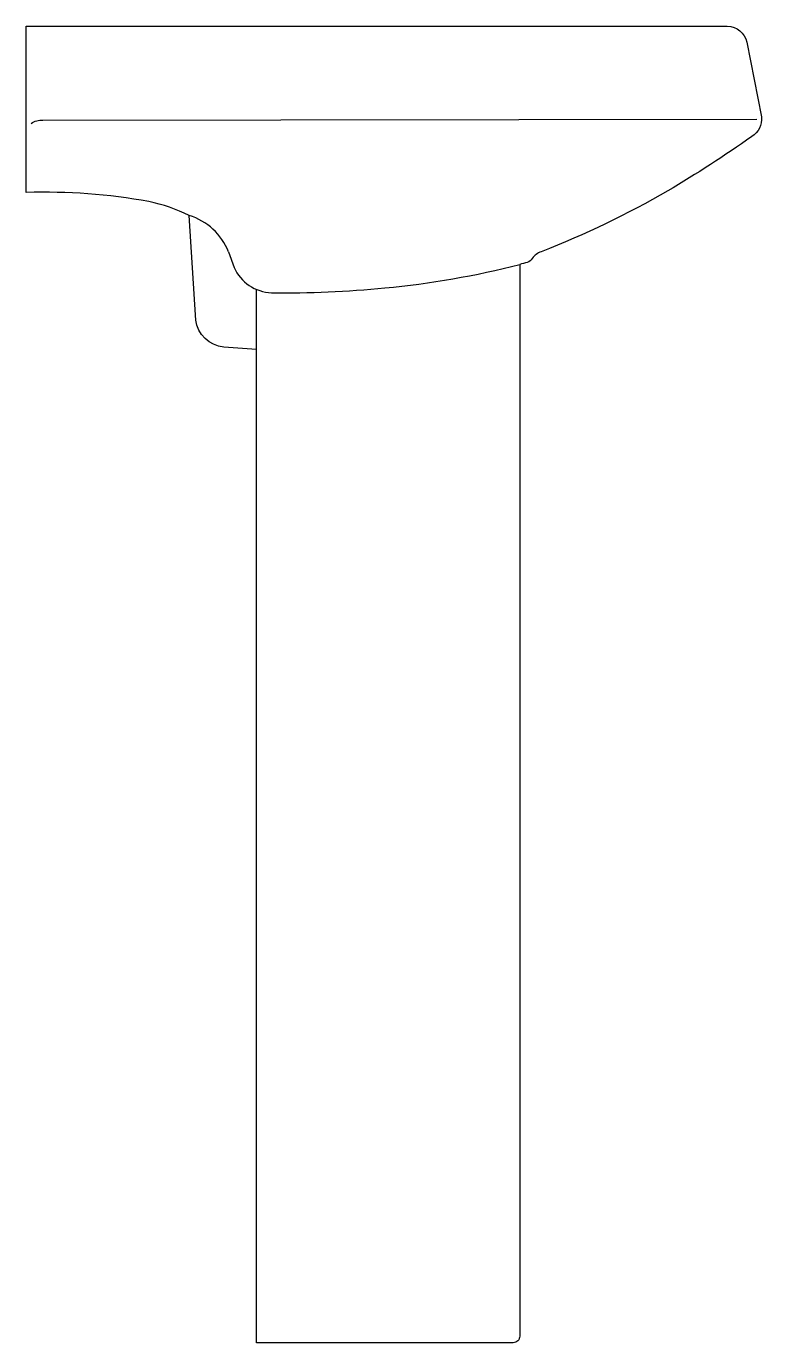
# Model space of a CAD drawing. Header units: millimetres. Extents: x -2940.125 to -2939.678, y 2957.859 to 2958.659.
import ezdxf

# ---------------------------------------------------------------- set-up
doc = ezdxf.new("R2010")
doc.units = ezdxf.units.MM
doc.header["$LTSCALE"] = 10
doc.layers.add('banheiro_louças', color=2, linetype='Continuous')

msp = doc.modelspace()

# ---------------------------------------------------------------- linework, layer by layer
at = {"layer": 'banheiro_louças'}
msp.add_lwpolyline([(-2939.67825, 2958.60407, -0.28655), (-2939.68425, 2958.59207, -0.02097), (-2939.73525, 2958.55907, -0.037667), (-2939.81225, 2958.52207, 0.143554), (-2939.81775, 2958.51807, -0.171171), (-2939.82075, 2958.51557, -0.00221), (-2939.82525, 2958.51439), (-2939.82525, 2957.86307, -0.414214), (-2939.82925, 2957.85907), (-2939.98525, 2957.85907), (-2939.98525, 2958.46257), (-2940.00525, 2958.46407, -0.345567), (-2940.02225, 2958.48057), (-2940.02625, 2958.54407, 0.061322), (-2940.05075, 2958.55257, 0.052402), (-2940.12525, 2958.55807), (-2940.12525, 2958.65907), (-2939.69909, 2958.65907, -0.357511), (-2939.68732, 2958.64942)], format="xyb", close=True, dxfattribs=at)
for points in [[(-2940.12225, 2958.60007, -0.158064), (-2940.11525, 2958.60207), (-2939.68106, 2958.60257)], [(-2940.00238, 2958.52207), (-2939.99893, 2958.51252, 0.281281), (-2939.97625, 2958.49707, 0.024789), (-2939.90725, 2958.50007, 0.039612), (-2939.82525, 2958.51439)]]:
    msp.add_lwpolyline(points, format="xyb", dxfattribs=at)
msp.add_lwpolyline([(-2939.98525, 2958.46257), (-2939.98525, 2958.49907)], dxfattribs=at)
msp.add_arc((-2940.03672, 2958.50876), 0.03682, 21.18474, 73.48292, dxfattribs=at)

doc.saveas('drawing.dxf')
